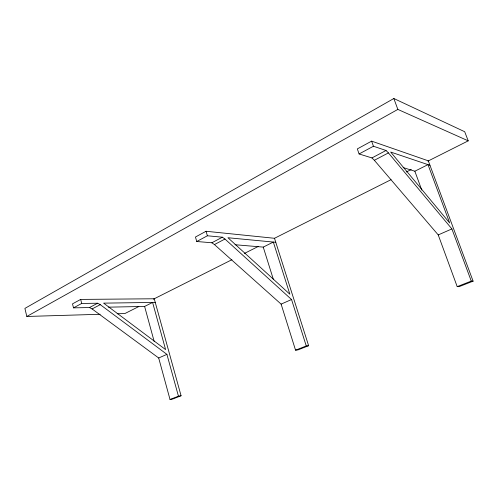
<?xml version="1.0" encoding="UTF-8"?>
<svg xmlns="http://www.w3.org/2000/svg" width="498" height="498" viewBox="0 0 498 498"><rect width="100%" height="100%" fill="white"/><g stroke="black" fill="none" stroke-linecap="round" stroke-linejoin="round"><path stroke-width="0.75" d="M427.913 161.122L468.22 140.847L464.69 131.721L393.837 98.511L24.9 308.399L26.817 316.467L100.185 314.275M26.817 316.467L397.852 109.411L468.22 140.847M371.62 141.133L357.321 148.908L359.095 153.963L371.931 157.934L374.353 160.3L438.234 234.925L457.201 286.63L459.075 286.661L473.1 281.158L428.305 160.829L371.62 141.133L373.444 146.238L386.018 150.477L388.415 152.898L451.891 228.918L471.282 281.096L473.1 281.158M80.676 299.41L72.503 303.855L73.511 307.864L89.497 307.54L97.652 303.226L100.254 304.651L166.917 354.364L178.446 396.178L181.067 395.754L154.249 298.775L80.676 299.41L81.703 303.45L73.511 307.864M206.048 231.265L195.44 237.029L196.754 241.505L211.862 242.775L214.439 244.568L281.115 304.122L295.551 350.175L297.935 349.913L308.623 345.718L274.504 238.287L206.048 231.265L207.392 235.778L222.382 237.204L224.959 239.034L291.548 299.528L306.264 345.967L308.623 345.718M359.095 153.963L373.444 146.238M196.754 241.505L207.392 235.778M371.931 157.934L386.018 150.477M211.862 242.775L222.382 237.204M374.353 160.3L388.415 152.898M89.497 307.54L92.093 308.947L100.254 304.651M214.439 244.568L224.959 239.034M138.799 306.55L124.898 313.541L117.173 313.771M153.39 299.205L231.925 259.707M244.437 253.414L258.338 246.423M274.317 238.38L391.079 179.654M406.368 171.959L411.23 169.513M108.514 307.16L144.613 306.438L152.6 302.442L165.604 349.602L103.603 303.139L155.252 302.404M235.019 244.73L263.249 247.108L273.34 242.065L289.873 294.25L227.953 237.739L275.78 242.296M403.1 167.571L414.846 171.206L427.994 164.633L449.688 222.992L390.662 152.039L429.973 165.299M92.093 308.947L158.688 357.987L166.917 354.364M281.115 304.122L291.548 299.528M438.234 234.925L451.891 228.918M158.688 357.987L170.023 399.489L178.446 396.178M295.551 350.175L306.264 345.967M457.201 286.63L471.282 281.096M181.067 395.754L172.657 399.054L170.023 399.489M81.703 303.45L97.652 303.226M393.837 98.511L397.852 109.411M414.846 171.206L421.75 190.006M263.249 247.108L273.446 279.652M144.613 306.438L154.15 341.367"/></g></svg>
